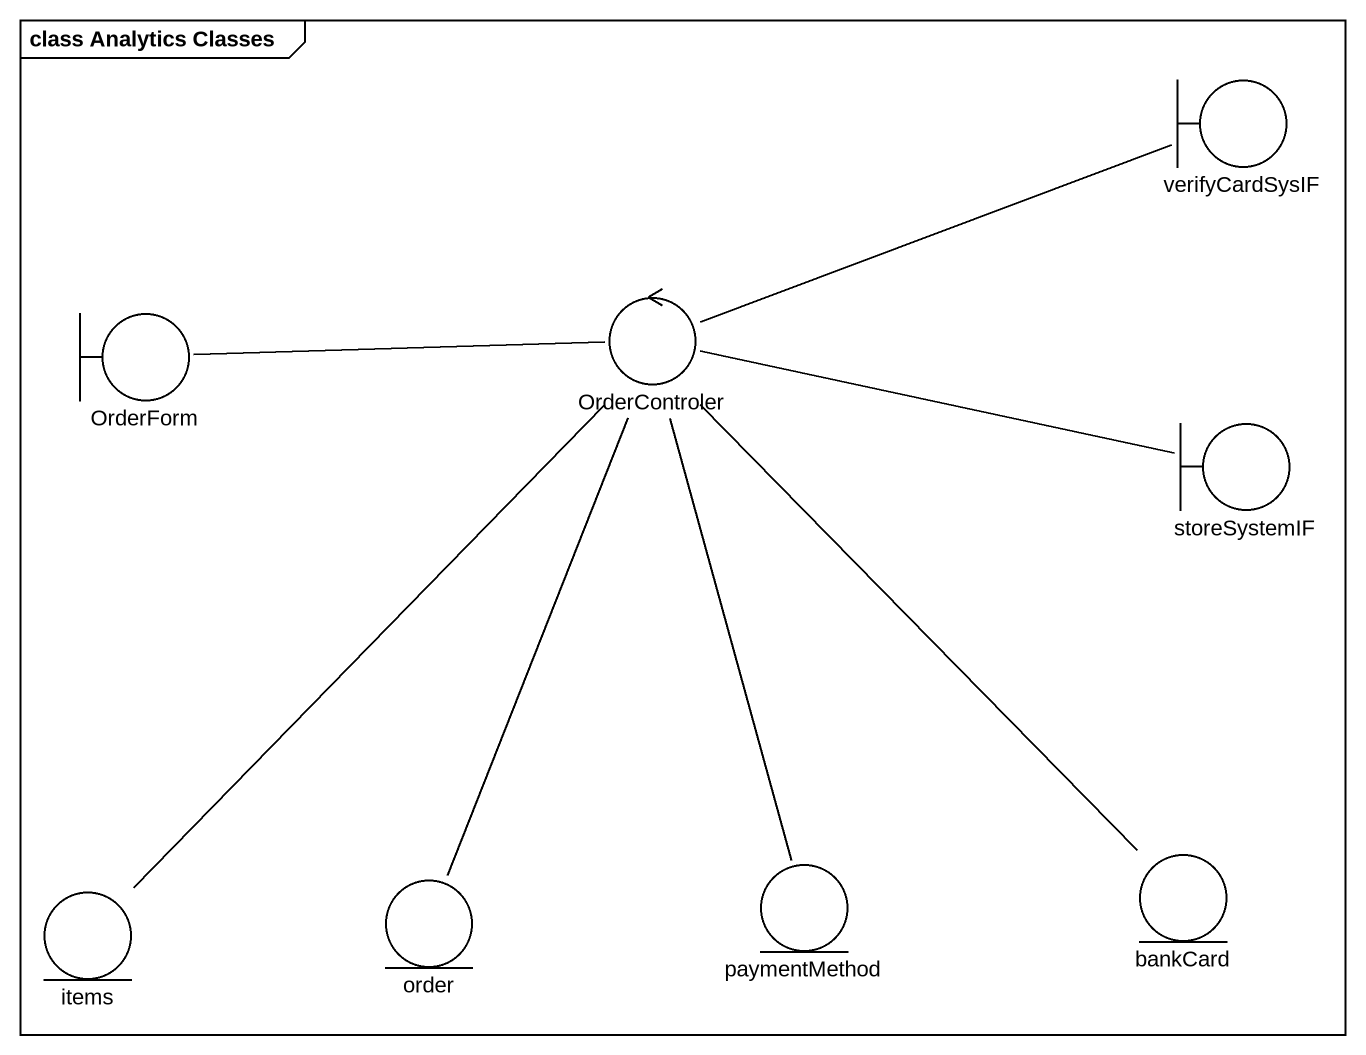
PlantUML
@startuml
mainframe class Analytics Classes
boundary verifyCardSysIF
boundary OrderForm
control OrderControler
boundary storeSystemIF
entity items
entity order
entity paymentMethod
entity bankCard
verifyCardSysIF -left- OrderControler
OrderForm -right- OrderControler
OrderControler -right- storeSystemIF
OrderControler -- items
OrderControler -- order
OrderControler -- paymentMethod
OrderControler -- bankCard
@enduml
